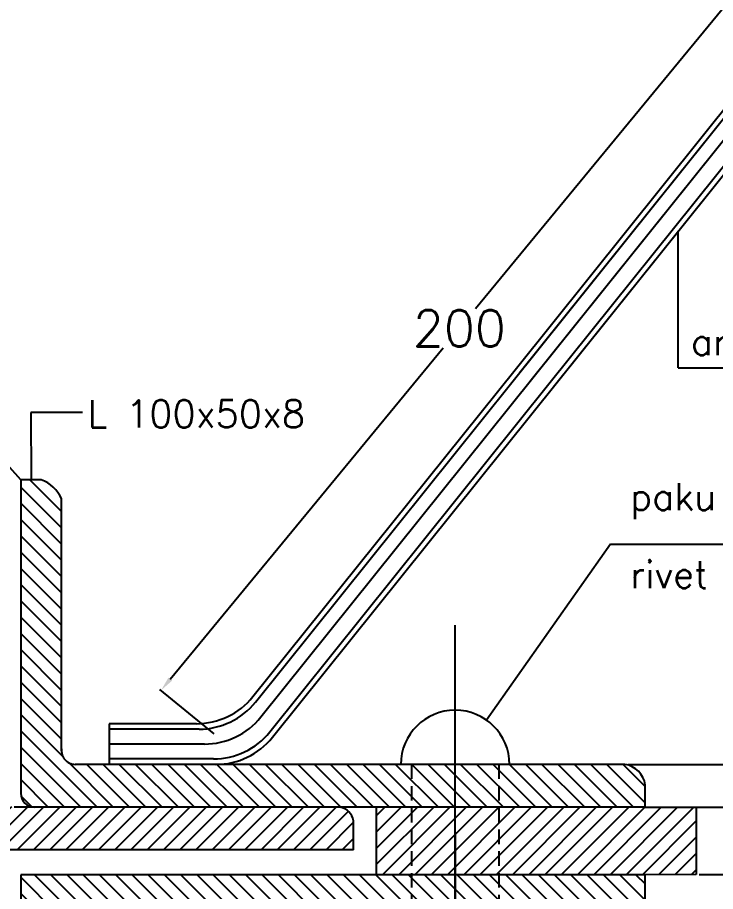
# Model space of a CAD drawing. Header units: metres. Extents: x 444 to 3227, y -3167 to -392.
# Drawn here: x 1030.9 to 1079.1, y -2092.9 to -2032.6 of the extents above; entities that cross this region are included whole.
import ezdxf

# ---------------------------------------------------------------- set-up
doc = ezdxf.new("R2010")
doc.units = ezdxf.units.M
doc.linetypes.add('DASHED2', pattern=[0.375, 0.25, -0.125])
doc.layers.get('DEFPOINTS').update_dxf_attribs({"linetype": 'CONTINUOUS'})
for name, color, linetype in [('BANGUNAN', 7, 'CONTINUOUS'), ('DIMENSI', 7, 'CONTINUOUS'), ('TEX', 7, 'CONTINUOUS')]:
    doc.layers.add(name, color=color, linetype=linetype)
doc.styles.get("Standard").update_dxf_attribs({"font": 'Simplex.shx', "height": 2.5})
doc.dimstyles.new('Skala 50', dxfattribs={"dimtxt": 0.2, "dimasz": 1, "dimexe": 0.1, "dimexo": 0.2, "dimgap": 0.1, "dimtad": 3, "dimtih": 1, "dimtoh": 1, "dimlfac": 0.5, "dimzin": 0, "dimdsep": 46, "dimtxsty": 'Standard', "dimcen": 0.05, "dimclrd": 8, "dimclre": 8, "dimclrt": 10, "dimadec": 0, "dimazin": 0, "dimtfac": 1, "dimtofl": 0, "dimtmove": 0, "dimatfit": 3, "dimfxl": 1, "dimtolj": 1, "dimtzin": 0, "dimarcsym": 0})
pattern_1 = [(45, (-579.126, 643.0665), (-0.561266, 0.561266), [])]
pattern_2 = [(135, (-579.126, 643.0665), (-0.561266, -0.561266), [])]

# ---------------------------------------------------------------- blocks, each defined once
blk = doc.blocks.new('*D351')
at = {"layer": 'DEFPOINTS', "color": 0}
for p in [(1077.74, -2087.094), (1077.74, -2091.74), (1098.384, -2091.74)]:
    blk.add_point(p, dxfattribs=at)
at = {"layer": 'DIMENSI', "color": 8, "lineweight": -2}
for p, q in [((1098.384, -2086.094), (1098.384, -2085.094)), ((1077.94, -2087.094), (1098.484, -2087.094)), ((1077.94, -2091.74), (1098.484, -2091.74)), ((1098.384, -2092.74), (1098.384, -2093.74))]:
    blk.add_line(p, q, dxfattribs=at)
at = {"layer": 'DIMENSI', "color": 8}
for points in [[(1098.217, -2086.094), (1098.551, -2086.094), (1098.384, -2087.094)], [(1098.217, -2092.74), (1098.551, -2092.74), (1098.384, -2091.74)]]:
    blk.add_solid(points, dxfattribs=at)
at = {"layer": 'DIMENSI', "color": 10, "insert": (1098.384, -2089.417), "char_height": 2.5, "attachment_point": 5}
blk.add_mtext('\\A1;13', dxfattribs=at)
blk = doc.blocks.new('*D352')
at = {"layer": 'DEFPOINTS', "color": 0}
for p in [(1072.81, -2084.14), (1074.216, -2087.094), (1098.384, -2087.094)]:
    blk.add_point(p, dxfattribs=at)
at = {"layer": 'DIMENSI', "color": 8, "lineweight": -2}
for p, q in [((1098.384, -2083.14), (1098.384, -2082.14)), ((1073.01, -2084.14), (1098.484, -2084.14)), ((1074.416, -2087.094), (1098.484, -2087.094)), ((1098.384, -2088.094), (1098.384, -2089.094))]:
    blk.add_line(p, q, dxfattribs=at)
at = {"layer": 'DIMENSI', "color": 8}
for points in [[(1098.217, -2083.14), (1098.551, -2083.14), (1098.384, -2084.14)], [(1098.217, -2088.094), (1098.551, -2088.094), (1098.384, -2087.094)]]:
    blk.add_solid(points, dxfattribs=at)
at = {"layer": 'DIMENSI', "color": 10, "insert": (1098.384, -2085.617), "char_height": 2.5, "attachment_point": 5}
blk.add_mtext('\\A1;8', dxfattribs=at)
blk = doc.blocks.new('*D354')
at = {"layer": 'DEFPOINTS', "color": 0}
for p in [(1081.982, -2029.032), (1085.794, -2032.174), (1044.594, -2082.161)]:
    blk.add_point(p, dxfattribs=at)
at = {"layer": 'DIMENSI', "color": 8, "lineweight": -2}
for p, q in [((1085.639, -2032.046), (1081.905, -2028.969)), ((1081.346, -2029.804), (1062.495, -2052.676)), ((1041.419, -2078.247), (1060.27, -2055.376)), ((1044.44, -2082.033), (1040.706, -2078.955))]:
    blk.add_line(p, q, dxfattribs=at)
at = {"layer": 'DIMENSI', "color": 8}
for points in [[(1081.217, -2029.698), (1081.475, -2029.91), (1081.982, -2029.032)], [(1041.29, -2078.141), (1041.547, -2078.353), (1040.783, -2079.019)]]:
    blk.add_solid(points, dxfattribs=at)
at = {"layer": 'DIMENSI', "color": 10, "insert": (1061.382, -2054.026), "char_height": 2.5, "attachment_point": 5}
blk.add_mtext('\\A1;200', dxfattribs=at)

msp = doc.modelspace()

# ---------------------------------------------------------------- hatches: boundary and pattern name
at = {"layer": 'BANGUNAN'}
h = msp.add_hatch(dxfattribs=at)
h.set_pattern_fill('ANSI31', color=1, scale=0.25, style=0)
h.set_pattern_definition(pattern_1)
h.paths.add_polyline_path([(1054.07311, -2090.0397), (1054.07311, -2088.0311, 0.32751517), (1053.13561, -2087.0936), (1030.63561, -2087.0936, -0.26192273), (1029.69811, -2086.1561), (1029.69811, -2065.46245, 0.36706335), (1028.90872, -2064.5936), (1026.75201, -2064.5936), (1026.75201, -2090.0397)])
h = msp.add_hatch(dxfattribs=at)
h.set_pattern_fill('ANSI31', color=1, scale=0.25, angle=90, style=0)
h.set_pattern_definition(pattern_2)
h.paths.add_polyline_path([(1031.0913, -2086.13627, 0.41421356), (1032.04863, -2087.0936), (1049.95491, -2087.0936), (1053.13561, -2087.0936), (1061.0913, -2087.0936), (1061.0913, -2084.14043), (1034.88055, -2084.14043, -0.42627661), (1033.9038, -2083.16368), (1033.9038, -2065.77835, 0.20346345), (1032.50931, -2064.49649), (1031.0913, -2064.49649)])
h = msp.add_hatch(dxfattribs=at)
h.set_pattern_fill('ANSI31', color=1, scale=0.25, angle=90, style=0)
h.set_pattern_definition(pattern_2)
h.paths.add_polyline_path([(1074.2163, -2087.0936), (1074.2163, -2085.54668, 0.33470351), (1072.81005, -2084.14043), (1061.0913, -2084.14043), (1061.0913, -2087.0936)])
h = msp.add_hatch(dxfattribs=at)
h.set_pattern_fill('ANSI31', color=1, scale=0.25, style=0)
h.set_pattern_definition(pattern_1)
h.paths.add_polyline_path([(1074.2163, -2091.7544), (1077.73982, -2091.73981), (1077.73982, -2087.0936), (1074.2163, -2087.0936), (1061.0913, -2087.0936), (1061.0913, -2091.7544)])
h.paths.add_polyline_path([(1061.0913, -2087.0936), (1055.64307, -2087.0936), (1055.64307, -2091.7544), (1061.0913, -2091.7544)])
h = msp.add_hatch(dxfattribs=at)
h.set_pattern_fill('ANSI31', color=1, scale=0.25, angle=90, style=0)
h.set_pattern_definition(pattern_2)
h.paths.add_polyline_path([(1031.0913, -2091.7544), (1031.0913, -2095.5044), (1049.8413, -2095.5044), (1054.07311, -2095.5044), (1061.0913, -2095.5044), (1061.0913, -2091.7544)])
h.paths.add_polyline_path([(1061.0913, -2091.7544), (1061.0913, -2095.5044), (1074.2163, -2095.5044), (1074.2163, -2091.7544)])

# ---------------------------------------------------------------- linework, layer by layer
at = {"layer": 'BANGUNAN', "color": 2}
for p, q in [((1065.22404, -2056.88192), (1083.00059, -2034.715)), ((1047.30092, -2079.83102), (1083.14007, -2035.14047)), ((1065.51659, -2057.11653), (1083.29313, -2034.94961)), ((1047.67565, -2080.86227), (1083.87867, -2035.71798)), ((1066.24796, -2057.70305), (1084.02451, -2035.53613)), ((1067.56692, -2057.85656), (1084.85423, -2036.29971)), ((1048.47068, -2082.26852), (1085.12827, -2036.55739)), ((1067.85947, -2058.09117), (1085.12827, -2036.55739)), ((1047.12096, -2079.45602), (1065.22404, -2056.88192)), ((1048.29071, -2081.89352), (1067.56692, -2057.85656)), ((1033.9038, -2083.20293), (1033.9038, -2065.77835)), ((1074.2163, -2087.0936), (1074.2163, -2085.54668)), ((1054.07311, -2090.0397), (1054.07311, -2088.0311)), ((1074.2163, -2095.5044), (1074.2163, -2091.7544))]:
    msp.add_line(p, q, dxfattribs=at)
at = {"layer": 'BANGUNAN', "color": 1}
for p, q in [((1031.0913, -2064.49649), (1031.0913, -2086.13627)), ((1061.0913, -2098.43373), (1061.0913, -2074.51976)), ((1061.0913, -2088.82508), (1061.0913, -2112.73904))]:
    msp.add_line(p, q, dxfattribs=at)
at = {"layer": 'BANGUNAN', "color": 2, "linetype": 'ByBlock', "ltscale": 0.5}
for p, q in [((1032.50931, -2064.49649), (1031.0913, -2064.49649)), ((1043.22031, -2081.32793), (1037.20275, -2081.32793)), ((1043.40028, -2081.70293), (1037.20275, -2081.70293)), ((1072.81005, -2084.14043), (1034.8413, -2084.14043)), ((1044.39006, -2083.76543), (1037.20275, -2083.76543)), ((1053.13561, -2087.0936), (1030.63561, -2087.0936)), ((1054.07311, -2090.0397), (1026.75201, -2090.0397)), ((1074.2163, -2091.7544), (1031.0913, -2091.7544))]:
    msp.add_line(p, q, dxfattribs=at)
at = {"layer": 'BANGUNAN', "color": 10, "linetype": 'DASHED2', "ltscale": 4}
for p, q in [((1058.0748, -2084.14043), (1058.0748, -2103.11837)), ((1064.10779, -2084.14043), (1064.10779, -2103.11837))]:
    msp.add_line(p, q, dxfattribs=at)
at = {"layer": 'BANGUNAN', "color": 2}
for centre, radius, start, end in [((1031.6967, -2066.77993), 2.42372, 24.4085233, 70.4109766), ((1061.0913, -2084.14043), 3.75, 0, 180), ((1034.86092, -2083.18331), 0.95733, 172.1384282, 268.8251652), ((1072.58047, -2085.77626), 1.65186, 7.9888505, 82.0111495), ((1052.96551, -2088.2012), 1.12059, 8.7311867, 81.2688133)]:
    msp.add_arc(centre, radius, start, end, dxfattribs=at)
at = {"layer": 'BANGUNAN', "color": 2, "ltscale": 0.5}
for centre in [(1043.22031, -2076.32793), (1043.40028, -2076.70293), (1044.39006, -2078.76543), (1044.57003, -2079.14043)]:
    msp.add_arc(centre, 5, 270, 321.2724714, dxfattribs=at)
at = {"layer": 'DIMENSI', "color": 2}
for p, q in [((1031.0913, -2064.49649), (1026.75201, -2059.64365)), ((1031.79589, -2059.84608), (1031.8003, -2064.49649)), ((1035.34828, -2059.84608), (1031.79589, -2059.84608)), ((1071.81841, -2068.93898), (1063.25341, -2081.07649)), ((1037.20275, -2081.32793), (1037.20275, -2084.14043)), ((1043.775, -2082.73418), (1037.20275, -2082.73418)), ((1049.95491, -2087.0936), (1032.04863, -2087.0936)), ((1074.2163, -2087.0936), (1049.95491, -2087.0936)), ((1055.64307, -2087.0936), (1055.64307, -2091.7544)), ((1074.2163, -2087.0936), (1077.73982, -2087.0936)), ((1077.73982, -2087.0936), (1077.73982, -2091.73981)), ((1031.0913, -2091.7544), (1031.0913, -2095.5044)), ((1077.73982, -2091.73981), (1074.2163, -2091.7544))]:
    msp.add_line(p, q, dxfattribs=at)
for centre, radius, start, end in [((1043.775, -2077.73418), 5, 270, 321.2724714), ((1032.04863, -2086.13627), 0.95733, 180, 270)]:
    msp.add_arc(centre, radius, start, end, dxfattribs=at)
at = {"layer": 'TEX', "color": 2}
for p, q in [((1076.49387, -2056.75558), (1076.49387, -2047.32428)), ((1076.49387, -2056.75558), (1088.5333, -2056.75558)), ((1071.81841, -2068.93898), (1110.25724, -2068.93898))]:
    msp.add_line(p, q, dxfattribs=at)

# ---------------------------------------------------------------- texts
for s, p in [('angker     S.1.S', (1077.36659, -2055.88225)), ('     L 100x50x8', (1028.71429, -2060.86558)), ('paku keling atau baut     sks', (1073.16714, -2066.58116)), ('rivet or bolt             ctc', (1073.16714, -2071.97047))]:
    msp.add_text(s, height=1.875, dxfattribs=at).set_placement(p)

# ---------------------------------------------------------------- dimensions: what is measured, and where the dimension line sits
at = {"layer": 'DIMENSI', "color": 2}
dim = msp.add_aligned_dim(p1=(1044.59429, -2082.16054), p2=(1085.79364, -2032.17361), distance=4.93931, text='200', dimstyle='Skala 50', override={"dimtad": 0}, dxfattribs=at)
dim.commit()
dim.dimension.update_dxf_attribs({"geometry": '*D354', "text_midpoint": (1061.38242, -2054.02559)})
for base, p1, p2, text, picture, middle in [((1098.384, -2087.0936), (1072.81005, -2084.14043), (1074.2163, -2087.0936), '8', '*D352', (1098.384, -2085.61702)), ((1098.384, -2091.73981), (1077.73982, -2087.0936), (1077.73982, -2091.73981), '13', '*D351', (1098.384, -2089.41671))]:
    dim = msp.add_linear_dim(base=base, p1=p1, p2=p2, angle=90, text=text, dimstyle='Skala 50', override={"dimtad": 0}, dxfattribs=at)
    dim.commit()
    dim.dimension.update_dxf_attribs({"geometry": picture, "text_midpoint": middle, "dimtype": 160})

doc.saveas('drawing.dxf')
